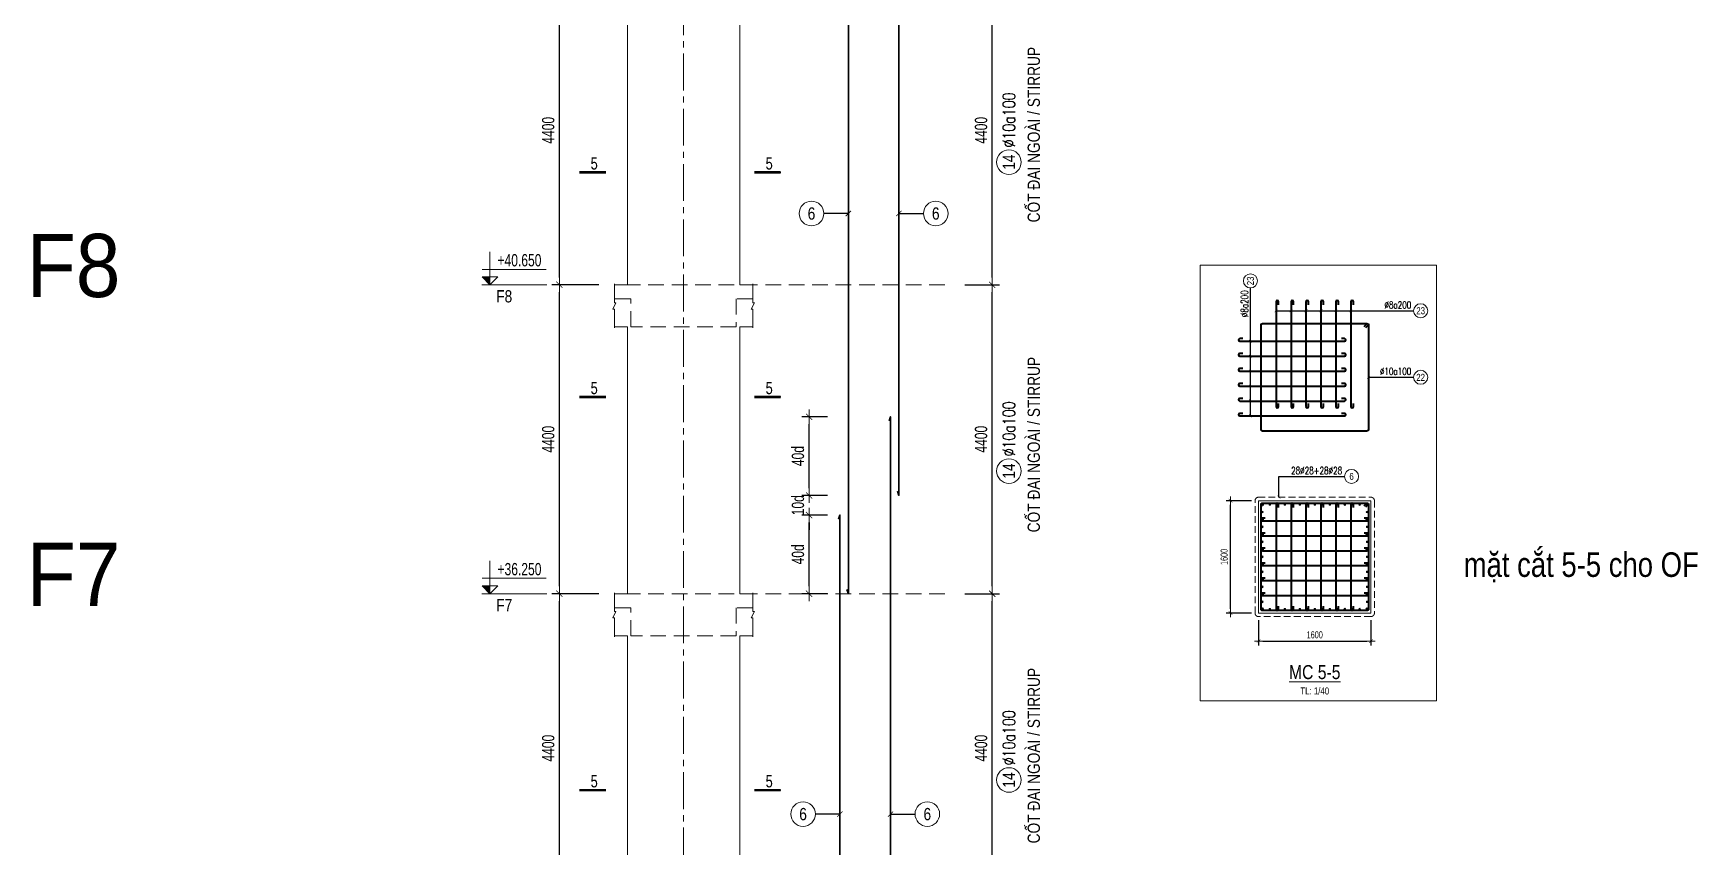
# Model space of a CAD drawing. Header units: millimetres. Extents: x 49323 to 380960, y -6102 to 181761.
# Drawn here: x 163825 to 187520, y 42227 to 53813 of the extents above; entities that cross this region are included whole.
import ezdxf
from ezdxf.enums import TextEntityAlignment as Align

# ---------------------------------------------------------------- set-up
doc = ezdxf.new("R2010")
doc.units = ezdxf.units.MM
doc.linetypes.add('CENTER2', pattern=[1.125, 0.75, -0.125, 0.125, -0.125])
doc.linetypes.add('HIDDEN2', pattern=[4.7625, 3.175, -1.5875])
doc.layers.get('0').update_dxf_attribs({"lineweight": 20})
doc.layers.get('Defpoints').update_dxf_attribs({"color": 151, "lineweight": 9})
for name, color, linetype, lineweight in [('kata_thep chu', 4, 'Continuous', 35), ('NDC_S_ANNO', 7, 'Continuous', 20), ('NDC_S_AXIS', 5, 'CENTER2', 13), ('NDC_S_BREAK-LINE', 1, 'Continuous', 15), ('NDC_S_CONTINUOUS', 3, 'Continuous', 20), ('NDC_S_DIM', 1, 'Continuous', 15), ('NDC_S_HIDDEN', 8, 'HIDDEN2', 13), ('NDC_S_LEADER', 1, 'Continuous', 15), ('NDC_S_REBAR', 4, 'Continuous', 35), ('NDC_S_STIRRUP', 4, 'Continuous', 40), ('NDC_S_SYMBOL', 1, 'Continuous', 15), ('NDC_S_TEXT SYMBOL', 7, 'Continuous', 20), ('NDC_S_THIN LINE', 8, 'Continuous', 9), ('NDC_S_VN TEXT', 7, 'Continuous', 20)]:
    doc.layers.add(name, color=color, linetype=linetype, lineweight=lineweight)
doc.styles.add('ARIAL', font='arial.ttf', dxfattribs={"width": 0.8})
doc.styles.add('DrawingTitle', font='FRADM.TTF', dxfattribs={"width": 0.95})
doc.styles.add('NDC_ANNO', font='', dxfattribs={"width": 0.8})
doc.styles.add('NDC_DIM', font='', dxfattribs={"width": 0.75})
doc.styles.add('NDC_EN TXT', font='romans.shx', dxfattribs={"width": 0.8})
doc.styles.add('NDC_VIE TXT', font='arial.ttf', dxfattribs={"width": 0.8})
doc.styles.get('NDC_ANNO').set_extended_font_data('Dotum')
doc.styles.get('NDC_DIM').set_extended_font_data('Dotum')
doc.dimstyles.new('NDC_dim_40', dxfattribs={"dimscale": 40, "dimtxt": 2.5, "dimasz": 1.5, "dimexe": 1.5, "dimexo": 2.5, "dimgap": 1, "dimtad": 1, "dimdec": 0, "dimzin": 0, "dimdsep": 46, "dimtxsty": 'NDC_DIM', "dimblk": 'DIMMARK', "dimcen": 0.09, "dimdle": 1.2, "dimclrd": 1, "dimclre": 1, "dimclrt": 3, "dimadec": 0, "dimazin": 0, "dimtfac": 1, "dimtdec": 0, "dimtix": 1, "dimtofl": 0, "dimtmove": 0, "dimatfit": 3, "dimfxl": 8, "dimfxlon": 1, "dimtolj": 1, "dimtzin": 0, "dimarcsym": 0})
doc.dimstyles.new('NDC_dim_70', dxfattribs={"dimscale": 70, "dimtxt": 2.5, "dimasz": 1.5, "dimexe": 1.5, "dimexo": 2.5, "dimgap": 1, "dimtad": 1, "dimdec": 0, "dimzin": 0, "dimdsep": 46, "dimtxsty": 'NDC_DIM', "dimblk": 'DIMMARK', "dimcen": 0.09, "dimdle": 1.2, "dimclrd": 1, "dimclre": 1, "dimclrt": 3, "dimadec": 0, "dimazin": 0, "dimtfac": 1, "dimtdec": 0, "dimtix": 1, "dimtofl": 0, "dimtmove": 0, "dimatfit": 3, "dimfxl": 8, "dimfxlon": 1, "dimtolj": 1, "dimtzin": 0, "dimarcsym": 0})
doc.dimstyles.new('NDC_dim_75', dxfattribs={"dimscale": 75, "dimtxt": 2.5, "dimasz": 1.5, "dimexe": 1.5, "dimexo": 2.5, "dimgap": 1, "dimtad": 1, "dimdec": 0, "dimzin": 0, "dimdsep": 46, "dimtxsty": 'NDC_DIM', "dimblk": 'DIMMARK', "dimcen": 0.09, "dimdle": 1.2, "dimclrd": 1, "dimclre": 1, "dimclrt": 3, "dimadec": 0, "dimazin": 0, "dimtfac": 1, "dimtdec": 0, "dimtix": 1, "dimtofl": 0, "dimtmove": 0, "dimatfit": 3, "dimfxl": 8, "dimfxlon": 1, "dimtolj": 1, "dimtzin": 0, "dimarcsym": 0})

# ---------------------------------------------------------------- blocks, each defined once
blk = doc.blocks.new('DIMMARK')
at = {"layer": 'NDC_S_DIM', "color": 1}
blk.add_line((-1.5, 0), (1, 0), dxfattribs=at)
at = {"layer": 'NDC_S_DIM', "color": 2, "const_width": 0.1}
blk.add_lwpolyline([(-0.42, -0.42), (0.42, 0.42)], dxfattribs=at)
blk = doc.blocks.new('*D291')
at = {"layer": 'Defpoints', "color": 0, "transparency": 16777216}
for p in [(171314, 45831), (172232, 45831), (172232, 41431)]:
    blk.add_point(p, dxfattribs=at)
at = {"layer": 'NDC_S_DIM', "color": 1, "lineweight": -2, "transparency": 16777216}
for p, q in [((171874, 45831), (171209, 45831)), ((171314, 41536), (171314, 45726)), ((171874, 41431), (171209, 41431))]:
    blk.add_line(p, q, dxfattribs=at)
at = {"layer": 'NDC_S_DIM', "color": 1, "lineweight": -2, "transparency": 16777216, "xscale": 105, "yscale": 105, "zscale": 105}
for p, rotation in [((171314, 45831), 90), ((171314, 41431), 270)]:
    blk.add_blockref('DIMMARK', p, dxfattribs=dict(at, rotation=rotation))
at = {"layer": 'NDC_S_DIM', "color": 3, "transparency": 16777216, "insert": (171156, 43631), "char_height": 175, "attachment_point": 5, "rotation": 90, "style": 'NDC_DIM'}
blk.add_mtext('\\A1;4400', dxfattribs=at)
blk = doc.blocks.new('*D292')
at = {"layer": 'Defpoints', "color": 0, "transparency": 16777216}
for p in [(171314, 50231), (172232, 50231), (172232, 45831)]:
    blk.add_point(p, dxfattribs=at)
at = {"layer": 'NDC_S_DIM', "color": 1, "lineweight": -2, "transparency": 16777216}
for p, q in [((171874, 50231), (171209, 50231)), ((171314, 45936), (171314, 50126)), ((171874, 45831), (171209, 45831))]:
    blk.add_line(p, q, dxfattribs=at)
at = {"layer": 'NDC_S_DIM', "color": 1, "lineweight": -2, "transparency": 16777216, "xscale": 105, "yscale": 105, "zscale": 105}
for p, rotation in [((171314, 50231), 90), ((171314, 45831), 270)]:
    blk.add_blockref('DIMMARK', p, dxfattribs=dict(at, rotation=rotation))
at = {"layer": 'NDC_S_DIM', "color": 3, "transparency": 16777216, "insert": (171156, 48031), "char_height": 175, "attachment_point": 5, "rotation": 90, "style": 'NDC_DIM'}
blk.add_mtext('\\A1;4400', dxfattribs=at)
blk = doc.blocks.new('*D293')
at = {"layer": 'Defpoints', "color": 0, "transparency": 16777216}
for p in [(171314, 54631), (172232, 54631), (172232, 50231)]:
    blk.add_point(p, dxfattribs=at)
at = {"layer": 'NDC_S_DIM', "color": 1, "lineweight": -2, "transparency": 16777216}
for p, q in [((171874, 54631), (171209, 54631)), ((171314, 50336), (171314, 54526)), ((171874, 50231), (171209, 50231))]:
    blk.add_line(p, q, dxfattribs=at)
at = {"layer": 'NDC_S_DIM', "color": 1, "lineweight": -2, "transparency": 16777216, "xscale": 105, "yscale": 105, "zscale": 105}
for p, rotation in [((171314, 54631), 90), ((171314, 50231), 270)]:
    blk.add_blockref('DIMMARK', p, dxfattribs=dict(at, rotation=rotation))
at = {"layer": 'NDC_S_DIM', "color": 3, "transparency": 16777216, "insert": (171156, 52431), "char_height": 175, "attachment_point": 5, "rotation": 90, "style": 'NDC_DIM'}
blk.add_mtext('\\A1;4400', dxfattribs=at)
blk = doc.blocks.new('*U2117')
at = {"layer": 'NDC_S_ANNO', "color": 0, "linetype": 'ByBlock', "lineweight": -2}
blk.add_line((-4.36, 0), (1, 0), dxfattribs=at)
at = {"layer": 'NDC_S_ANNO', "ltscale": 0.005, "const_width": 0.5}
blk.add_lwpolyline([(1, 0), (-4.36, 0)], dxfattribs=at)
at = {"layer": 'NDC_S_TEXT SYMBOL', "linetype": 'ByBlock', "lineweight": -2, "style": 'NDC_ANNO', "width": 0.8}
blk.add_attdef('DETAIL', text='', height=2.5, dxfattribs=at).set_placement((-0.64, 1.82), align=Align.MIDDLE_RIGHT)
blk = doc.blocks.new('*D316')
at = {"layer": 'Defpoints', "color": 0, "ltscale": 0.005, "transparency": 16777216}
for p in [(174870, 46951, 0), (175308, 46951), (175308, 45831)]:
    blk.add_point(p, dxfattribs=at)
at = {"layer": 'NDC_S_DIM', "color": 1, "lineweight": -2, "ltscale": 0.005, "transparency": 16777216}
for p, q in [((175133, 46951, 0), (174765, 46951, 0)), ((174870, 45936, 0), (174870, 46846, 0)), ((175133, 45831, 0), (174765, 45831, 0))]:
    blk.add_line(p, q, dxfattribs=at)
at = {"layer": 'NDC_S_DIM', "color": 1, "lineweight": -2, "ltscale": 0.005, "transparency": 16777216, "xscale": 105, "yscale": 105, "zscale": 105}
for p, rotation in [((174870, 46951, 0), 90), ((174870, 45831, 0), 270)]:
    blk.add_blockref('DIMMARK', p, dxfattribs=dict(at, rotation=rotation))
at = {"layer": 'NDC_S_DIM', "color": 3, "ltscale": 0.005, "transparency": 16777216, "insert": (174711, 46391, 0), "char_height": 175, "attachment_point": 5, "rotation": 90, "style": 'NDC_DIM'}
blk.add_mtext('\\A1;40d', dxfattribs=at)
blk = doc.blocks.new('*D317')
at = {"layer": 'Defpoints', "color": 0, "ltscale": 0.005, "transparency": 16777216}
for p in [(174870, 47231), (175308, 47231), (175308, 46951)]:
    blk.add_point(p, dxfattribs=at)
at = {"layer": 'NDC_S_DIM', "color": 1, "lineweight": -2, "ltscale": 0.005, "transparency": 16777216}
for p, q in [((174870, 47336), (174870, 47441)), ((175133, 47231), (174765, 47231)), ((175133, 46951), (174765, 46951)), ((174870, 46846), (174870, 46741))]:
    blk.add_line(p, q, dxfattribs=at)
at = {"layer": 'NDC_S_DIM', "color": 1, "lineweight": -2, "ltscale": 0.005, "transparency": 16777216, "xscale": 105, "yscale": 105, "zscale": 105}
for p, rotation in [((174870, 47231), 270), ((174870, 46951), 90)]:
    blk.add_blockref('DIMMARK', p, dxfattribs=dict(at, rotation=rotation))
at = {"layer": 'NDC_S_DIM', "color": 3, "ltscale": 0.005, "transparency": 16777216, "insert": (174711, 47091), "char_height": 175, "attachment_point": 5, "rotation": 90, "style": 'NDC_DIM'}
blk.add_mtext('\\A1;10d', dxfattribs=at)
blk = doc.blocks.new('*D318')
at = {"layer": 'Defpoints', "color": 0, "ltscale": 0.005, "transparency": 16777216}
for p in [(174870, 48351), (175308, 48351), (175308, 47231)]:
    blk.add_point(p, dxfattribs=at)
at = {"layer": 'NDC_S_DIM', "color": 1, "lineweight": -2, "ltscale": 0.005, "transparency": 16777216}
for p, q in [((175133, 48351), (174765, 48351)), ((174870, 47336), (174870, 48246)), ((175133, 47231), (174765, 47231))]:
    blk.add_line(p, q, dxfattribs=at)
at = {"layer": 'NDC_S_DIM', "color": 1, "lineweight": -2, "ltscale": 0.005, "transparency": 16777216, "xscale": 105, "yscale": 105, "zscale": 105}
for p, rotation in [((174870, 48351), 90), ((174870, 47231), 270)]:
    blk.add_blockref('DIMMARK', p, dxfattribs=dict(at, rotation=rotation))
at = {"layer": 'NDC_S_DIM', "color": 3, "ltscale": 0.005, "transparency": 16777216, "insert": (174711, 47791), "char_height": 175, "attachment_point": 5, "rotation": 90, "style": 'NDC_DIM'}
blk.add_mtext('\\A1;40d', dxfattribs=at)
blk = doc.blocks.new('*D386')
at = {"layer": 'Defpoints', "color": 0, "ltscale": 70, "transparency": 16777216}
for p in [(176913, 45831), (177476, 45831), (176913, 41431)]:
    blk.add_point(p, dxfattribs=at)
at = {"layer": 'NDC_S_DIM', "color": 1, "lineweight": -2, "ltscale": 70, "transparency": 16777216}
for p, q in [((177088, 45831), (177581, 45831)), ((177476, 41536), (177476, 45726)), ((177088, 41431), (177581, 41431))]:
    blk.add_line(p, q, dxfattribs=at)
at = {"layer": 'NDC_S_DIM', "color": 1, "lineweight": -2, "ltscale": 70, "transparency": 16777216, "xscale": 105, "yscale": 105, "zscale": 105}
for p, rotation in [((177476, 45831), 90), ((177476, 41431), 270)]:
    blk.add_blockref('DIMMARK', p, dxfattribs=dict(at, rotation=rotation))
at = {"layer": 'NDC_S_DIM', "color": 3, "ltscale": 70, "transparency": 16777216, "insert": (177318, 43631), "char_height": 175, "attachment_point": 5, "rotation": 90, "style": 'NDC_DIM'}
blk.add_mtext('\\A1;4400', dxfattribs=at)
blk = doc.blocks.new('*D387')
at = {"layer": 'Defpoints', "color": 0, "ltscale": 70, "transparency": 16777216}
for p in [(176913, 50231), (177476, 50231), (176913, 45831)]:
    blk.add_point(p, dxfattribs=at)
at = {"layer": 'NDC_S_DIM', "color": 1, "lineweight": -2, "ltscale": 70, "transparency": 16777216}
for p, q in [((177088, 50231), (177581, 50231)), ((177476, 45936), (177476, 50126)), ((177088, 45831), (177581, 45831))]:
    blk.add_line(p, q, dxfattribs=at)
at = {"layer": 'NDC_S_DIM', "color": 1, "lineweight": -2, "ltscale": 70, "transparency": 16777216, "xscale": 105, "yscale": 105, "zscale": 105}
for p, rotation in [((177476, 50231), 90), ((177476, 45831), 270)]:
    blk.add_blockref('DIMMARK', p, dxfattribs=dict(at, rotation=rotation))
at = {"layer": 'NDC_S_DIM', "color": 3, "ltscale": 70, "transparency": 16777216, "insert": (177318, 48031), "char_height": 175, "attachment_point": 5, "rotation": 90, "style": 'NDC_DIM'}
blk.add_mtext('\\A1;4400', dxfattribs=at)
blk = doc.blocks.new('*D388')
at = {"layer": 'Defpoints', "color": 0, "ltscale": 70, "transparency": 16777216}
for p in [(176913, 54631), (177476, 54631), (176913, 50231)]:
    blk.add_point(p, dxfattribs=at)
at = {"layer": 'NDC_S_DIM', "color": 1, "lineweight": -2, "ltscale": 70, "transparency": 16777216}
for p, q in [((177088, 54631), (177581, 54631)), ((177476, 50336), (177476, 54526)), ((177088, 50231), (177581, 50231))]:
    blk.add_line(p, q, dxfattribs=at)
at = {"layer": 'NDC_S_DIM', "color": 1, "lineweight": -2, "ltscale": 70, "transparency": 16777216, "xscale": 105, "yscale": 105, "zscale": 105}
for p, rotation in [((177476, 54631), 90), ((177476, 50231), 270)]:
    blk.add_blockref('DIMMARK', p, dxfattribs=dict(at, rotation=rotation))
at = {"layer": 'NDC_S_DIM', "color": 3, "ltscale": 70, "transparency": 16777216, "insert": (177318, 52431), "char_height": 175, "attachment_point": 5, "rotation": 90, "style": 'NDC_DIM'}
blk.add_mtext('\\A1;4400', dxfattribs=at)
blk = doc.blocks.new('*U2118')
blk.add_circle((-2.5, 0), 2.5)
at = {"layer": 'NDC_S_VN TEXT', "color": 7, "style": 'ARIAL', "width": 0.8}
blk.add_attdef('SH2', text='', height=2.5, dxfattribs=at).set_placement((-2.5, 0), align=Align.MIDDLE)
at = {"layer": 'NDC_S_VN TEXT', "color": 3, "style": 'NDC_EN TXT', "width": 0.75}
blk.add_attdef('DKKC1', (0.5, -1.25), '', height=2.5, dxfattribs=at)
blk = doc.blocks.new('kata_block_TD')
at = {"color": 6, "linetype": 'ByBlock', "lineweight": -2, "style": 'ARIAL', "width": 0.8}
blk.add_attdef('SECTDET2', text='', height=5, dxfattribs=at).set_placement((0, 7.97), align=Align.CENTER)
at = {"color": 0, "linetype": 'ByBlock', "lineweight": -2, "style": 'ARIAL', "width": 0.8}
blk.add_attdef('SECTDET1', text='', height=5, dxfattribs=at).set_placement((0, 1.47), align=Align.CENTER)
at = {"color": 3, "lineweight": 25, "style": 'ARIAL', "width": 0.8}
blk.add_attdef('SSCALE', text='', height=2.5, dxfattribs=at).set_placement((0, -4), align=Align.CENTER)
blk = doc.blocks.new('*D490')
at = {"layer": 'Defpoints', "color": 0, "ltscale": 70, "transparency": 16777216}
for p in [(181268, 45555), (182868, 45555), (182868, 45155)]:
    blk.add_point(p, dxfattribs=at)
at = {"layer": 'NDC_S_DIM', "color": 1, "lineweight": -2, "ltscale": 70, "transparency": 16777216}
for p, q in [((181268, 45455), (181268, 45095)), ((182868, 45455), (182868, 45095)), ((181328, 45155), (182808, 45155))]:
    blk.add_line(p, q, dxfattribs=at)
at = {"layer": 'NDC_S_DIM', "color": 1, "lineweight": -2, "ltscale": 70, "transparency": 16777216, "xscale": 60, "yscale": 60, "zscale": 60, "rotation": 180}
blk.add_blockref('DIMMARK', (181268, 45155), dxfattribs=at)
at = {"layer": 'NDC_S_DIM', "color": 1, "lineweight": -2, "ltscale": 70, "transparency": 16777216, "xscale": 60, "yscale": 60, "zscale": 60}
blk.add_blockref('DIMMARK', (182868, 45155), dxfattribs=at)
at = {"layer": 'NDC_S_DIM', "color": 3, "ltscale": 70, "transparency": 16777216, "insert": (182068, 45245), "char_height": 100, "attachment_point": 5, "style": 'NDC_DIM'}
blk.add_mtext('\\A1;1600', dxfattribs=at)
blk = doc.blocks.new('*D491')
at = {"layer": 'Defpoints', "color": 0, "ltscale": 70, "transparency": 16777216}
for p in [(180868, 47155), (181268, 47155), (181268, 45555)]:
    blk.add_point(p, dxfattribs=at)
at = {"layer": 'NDC_S_DIM', "color": 1, "lineweight": -2, "ltscale": 70, "transparency": 16777216}
for p, q in [((181168, 47155), (180808, 47155)), ((180868, 45615), (180868, 47095)), ((181168, 45555), (180808, 45555))]:
    blk.add_line(p, q, dxfattribs=at)
at = {"layer": 'NDC_S_DIM', "color": 1, "lineweight": -2, "ltscale": 70, "transparency": 16777216, "xscale": 60, "yscale": 60, "zscale": 60}
for p, rotation in [((180868, 47155), 90), ((180868, 45555), 270)]:
    blk.add_blockref('DIMMARK', p, dxfattribs=dict(at, rotation=rotation))
at = {"layer": 'NDC_S_DIM', "color": 3, "ltscale": 70, "transparency": 16777216, "insert": (180778, 46355), "char_height": 100, "attachment_point": 5, "rotation": 90, "style": 'NDC_DIM'}
blk.add_mtext('\\A1;1600', dxfattribs=at)
blk = doc.blocks.new('kata_block_THEP')
at = {"layer": 'NDC_S_REBAR', "color": 0}
for p, q in [((-0.5, 0), (0.5, 0)), ((-0.35, 0.35), (0.35, -0.35)), ((0.35, 0.35), (-0.35, -0.35)), ((0, 0.5), (0, -0.5))]:
    blk.add_line(p, q, dxfattribs=at)
at = {"layer": 'NDC_S_REBAR', "color": 0, "const_width": 0.0833}
blk.add_lwpolyline([(-0.5, 0, 1), (0.5, 0, 1), (-0.5, 0, 1)], format="xyb", dxfattribs=at)
blk = doc.blocks.new('cham')
at = {"layer": 'NDC_S_REBAR'}
h = blk.add_hatch(color=253, dxfattribs=at)
h.dxf.hatch_style = 1
h.paths.add_polyline_path([(-28, 0, 1), (28, 0, 1)])
at = {"layer": 'NDC_S_REBAR', "color": 253}
blk.add_circle((0, 0), 28, dxfattribs=at)
blk = doc.blocks.new('*U488')
at = {"layer": 'NDC_S_DIM', "xscale": 0.5, "yscale": 0.5, "zscale": 0.5}
blk.add_blockref('cham', (0, 0), dxfattribs=at)
blk = doc.blocks.new('*U489')
at = {"layer": 'NDC_S_DIM', "color": 0, "linetype": 'ByBlock', "lineweight": -2, "transparency": 16777216}
for p in [(0, 0), (213.2, 0), (426.4, 0), (639.6, 0), (852.8, 0), (1066, 0), (1279.2, 0), (1492.4, 0)]:
    blk.add_blockref('*U488', p, dxfattribs=at)
blk = doc.blocks.new('*U482')
at = {"layer": 'NDC_S_DIM', "xscale": 0.5, "yscale": 0.5, "zscale": 0.5}
blk.add_blockref('cham', (0, 0), dxfattribs=at)
blk = doc.blocks.new('*U483')
at = {"layer": 'NDC_S_DIM', "color": 0, "linetype": 'ByBlock', "lineweight": -2, "transparency": 16777216}
for p in [(0, 0), (213.2, 0), (426.4, 0), (639.6, 0), (852.8, 0), (1066, 0), (1279.2, 0), (1492.4, 0)]:
    blk.add_blockref('*U482', p, dxfattribs=at)
blk = doc.blocks.new('*U484')
at = {"layer": 'NDC_S_DIM', "xscale": 0.5, "yscale": 0.5, "zscale": 0.5}
blk.add_blockref('cham', (0, 0), dxfattribs=at)
blk = doc.blocks.new('*U485')
at = {"layer": 'NDC_S_DIM', "color": 0, "linetype": 'ByBlock', "lineweight": -2, "transparency": 16777216}
for p in [(0, 0), (213.2, 0), (426.4, 0), (639.6, 0), (852.8, 0), (1066, 0)]:
    blk.add_blockref('*U484', p, dxfattribs=at)
blk = doc.blocks.new('*U486')
at = {"layer": 'NDC_S_DIM', "xscale": 0.5, "yscale": 0.5, "zscale": 0.5}
blk.add_blockref('cham', (0, 0), dxfattribs=at)
blk = doc.blocks.new('*U487')
at = {"layer": 'NDC_S_DIM', "color": 0, "linetype": 'ByBlock', "lineweight": -2, "transparency": 16777216}
for p in [(0, 0), (213.2, 0), (426.4, 0), (639.6, 0), (852.8, 0), (1066, 0)]:
    blk.add_blockref('*U486', p, dxfattribs=at)
blk = doc.blocks.new('*U10')
blk.add_circle((2.5, 0), 2.5)
at = {"layer": 'NDC_S_VN TEXT', "color": 3, "style": 'NDC_EN TXT', "width": 0.75}
blk.add_attdef('DK2', text='', height=2.5, dxfattribs=at).set_placement((-0.85, 0.85), align=Align.RIGHT)
at = {"layer": 'NDC_S_VN TEXT', "color": 7, "style": 'ARIAL', "width": 0.8}
blk.add_attdef('SH3', text='', height=2.5, dxfattribs=at).set_placement((2.5, 0), align=Align.MIDDLE)
blk = doc.blocks.new('CD')
at = {"layer": 'NDC_S_ANNO'}
blk.add_hatch(color=3, dxfattribs=at).paths.add_polyline_path([(0, 160), (-161, 160), (0, 0)])
at = {"layer": 'NDC_S_ANNO', "ltscale": 50}
h = blk.add_hatch(dxfattribs=at)
h.set_pattern_fill('ANSI31', color=256, scale=140.6, style=0)
h.paths.add_polyline_path([(0, 160), (0, 0), (161, 160)])
for p, q in [((1156, 0), (-164, 0)), ((-159, 314), (1147, 314))]:
    blk.add_line(p, q, dxfattribs=at)
for points in [[(0, 669), (0, 0)], [(0, 0), (-161, 160), (0, 160)], [(0, 0), (161, 160), (0, 160)]]:
    blk.add_lwpolyline(points, dxfattribs=at)
at = {"layer": 'NDC_S_TEXT SYMBOL', "color": 3, "style": 'NDC_DIM', "width": 0.7}
blk.add_attdef('COT', (154, 375), '', height=250, dxfattribs=at)

msp = doc.modelspace()

# ---------------------------------------------------------------- linework, layer by layer
at = {"layer": 'Defpoints', "ltscale": 40}
msp.add_lwpolyline([(180437.7, 50508.7), (183803.3, 50508.7), (183803.3, 44306.4), (180437.7, 44306.4)], close=True, dxfattribs=at)
at = {"layer": 'kata_thep chu', "color": 4, "ltscale": 0.005}
for points in [[(176128, 47290.7), (176148, 47230.7), (176148, 57150.7), (176128, 57090.7)], [(175408.2, 45890.7), (175428.2, 45830.7), (175428.2, 55750.7), (175408.2, 55690.7)], [(176008, 38490.7), (176028, 38430.7), (176028, 48350.7), (176008, 48290.7)], [(175288.2, 37090.7), (175308.2, 37030.7), (175308.2, 46950.7), (175288.2, 46890.7)]]:
    msp.add_lwpolyline(points, dxfattribs=at)
at = {"layer": 'NDC_S_AXIS', "ltscale": 700}
msp.add_line((173082.3, -3699.8), (173082.3, 179341.9), dxfattribs=at)
at = {"layer": 'NDC_S_BREAK-LINE'}
for points in [[(172097.3, 49618.2), (172097.3, 49885.7), (172074.8, 49885.7), (172119.8, 49975.7), (172097.3, 49975.7), (172097.3, 50243.2)], [(174067.3, 49618.2), (174067.3, 49885.7), (174044.8, 49885.7), (174089.8, 49975.7), (174067.3, 49975.7), (174067.3, 50243.2)], [(172097.3, 45218.2), (172097.3, 45485.7), (172074.8, 45485.7), (172119.8, 45575.7), (172097.3, 45575.7), (172097.3, 45843.2)], [(174067.3, 45218.2), (174067.3, 45485.7), (174044.8, 45485.7), (174089.8, 45575.7), (174067.3, 45575.7), (174067.3, 45843.2)]]:
    msp.add_lwpolyline(points, dxfattribs=at)
at = {"layer": 'NDC_S_CONTINUOUS'}
for points in [[(172097.3, 50230.7), (172282.3, 50230.7), (172282.3, 54030.7), (172097.3, 54030.7)], [(174067.3, 50230.7), (173882.3, 50230.7), (173882.3, 54030.7), (174067.3, 54030.7)], [(172097.3, 45830.7), (172282.3, 45830.7), (172282.3, 49630.7), (172097.3, 49630.7)], [(174067.3, 45830.7), (173882.3, 45830.7), (173882.3, 49630.7), (174067.3, 49630.7)], [(172097.3, 41430.7), (172282.3, 41430.7), (172282.3, 45230.7), (172097.3, 45230.7)], [(174067.3, 41430.7), (173882.3, 41430.7), (173882.3, 45230.7), (174067.3, 45230.7)]]:
    msp.add_lwpolyline(points, dxfattribs=at)
at = {"layer": 'NDC_S_CONTINUOUS', "ltscale": 70}
msp.add_lwpolyline([(181267.8, 45555), (182867.8, 45555), (182867.8, 47155), (181267.8, 47155), (181267.8, 45555)], dxfattribs=at)
at = {"layer": 'NDC_S_DIM'}
for centre in [(174903.7, 51246.1), (176672.5, 51246.1), (174783.7, 42691.5), (176552.5, 42691.5)]:
    msp.add_circle(centre, 175, dxfattribs=at)
at = {"layer": 'NDC_S_HIDDEN', "ltscale": 70}
for p, q in [((176803.2, 50230.7), (172097.3, 50230.7)), ((176803.2, 45830.7), (172097.3, 45830.7))]:
    msp.add_line(p, q, dxfattribs=at)
for points in [[(174067.3, 50030.7), (173832.3, 50030.7), (173832.3, 49630.7), (172332.3, 49630.7), (172332.3, 50030.7), (172097.3, 50030.7)], [(174067.3, 45630.7), (173832.3, 45630.7), (173832.3, 45230.7), (172332.3, 45230.7), (172332.3, 45630.7), (172097.3, 45630.7)]]:
    msp.add_lwpolyline(points, dxfattribs=at)
at = {"layer": 'NDC_S_HIDDEN', "ltscale": 30}
msp.add_lwpolyline([(181217.8, 45555), (181217.8, 47155, -0.4142136), (181267.8, 47205), (182867.8, 47205, -0.4142136), (182917.8, 47155), (182917.8, 45555, -0.4142136), (182867.8, 45505), (181267.8, 45505, -0.4142136), (181217.8, 45555)], format="xyb", dxfattribs=at)
at = {"layer": 'NDC_S_STIRRUP', "ltscale": 70}
for points in [[(181552.9, 49947.1), (181552.9, 49989.1, 1), (181516.9, 49989.1), (181516.9, 48497.1, 1), (181552.9, 48497.1), (181552.9, 48539.1)], [(181766.1, 49947.1), (181766.1, 49989.1, 1), (181730.1, 49989.1), (181730.1, 48497.1, 1), (181766.1, 48497.1), (181766.1, 48539.1)], [(181979.2, 49947.1), (181979.2, 49989.1, 1), (181943.2, 49989.1), (181943.2, 48497.1, 1), (181979.2, 48497.1), (181979.2, 48539.1)], [(182192.4, 49947.1), (182192.4, 49989.1, 1), (182156.4, 49989.1), (182156.4, 48497.1, 1), (182192.4, 48497.1), (182192.4, 48539.1)], [(182405.5, 49947.1), (182405.5, 49989.1, 1), (182369.5, 49989.1), (182369.5, 48497.1, 1), (182405.5, 48497.1), (182405.5, 48539.1)], [(182618.6, 49947.1), (182618.6, 49989.1, 1), (182582.6, 49989.1), (182582.6, 48497.1, 1), (182618.6, 48497.1), (182618.6, 48539.1)], [(182773.8, 49638), (182813.8, 49678, -0.4142136), (182832.8, 49659), (182832.8, 48167, -0.4142136), (182813.8, 48148), (181321.8, 48148, -0.4142136), (181302.8, 48167), (181302.8, 49659, -0.4142136), (181321.8, 49678), (182813.8, 49678, -0.4142136), (182832.8, 49659), (182792.8, 49619)], [(181043, 49463.8), (181001, 49463.8, 1), (181001, 49427.8), (182493, 49427.8, 1), (182493, 49463.8), (182451, 49463.8)], [(181043, 49250.7), (181001, 49250.7, 1), (181001, 49214.7), (182493, 49214.7, 1), (182493, 49250.7), (182451, 49250.7)], [(181043, 49037.6), (181001, 49037.6, 1), (181001, 49001.6), (182493, 49001.6, 1), (182493, 49037.6), (182451, 49037.6)], [(181043, 48824.4), (181001, 48824.4, 1), (181001, 48788.4), (182493, 48788.4, 1), (182493, 48824.4), (182451, 48824.4)], [(181043, 48611.3), (181001, 48611.3, 1), (181001, 48575.3), (182493, 48575.3, 1), (182493, 48611.3), (182451, 48611.3)], [(181043, 48398.1), (181001, 48398.1, 1), (181001, 48362.1), (182493, 48362.1, 1), (182493, 48398.1), (182451, 48398.1)], [(182773.8, 47080), (182813.8, 47120, -0.4142136), (182832.8, 47101), (182832.8, 45609, -0.4142136), (182813.8, 45590), (181321.8, 45590, -0.4142136), (181302.8, 45609), (181302.8, 47101, -0.4142136), (181321.8, 47120), (182813.8, 47120, -0.4142136), (182832.8, 47101), (182792.8, 47061)], [(181552.9, 47059), (181552.9, 47101, 1), (181516.9, 47101), (181516.9, 45609, 1), (181552.9, 45609), (181552.9, 45651)], [(181766.1, 47059), (181766.1, 47101, 1), (181730.1, 47101), (181730.1, 45609, 1), (181766.1, 45609), (181766.1, 45651)], [(181979.2, 47059), (181979.2, 47101, 1), (181943.2, 47101), (181943.2, 45609, 1), (181979.2, 45609), (181979.2, 45651)], [(182192.4, 47059), (182192.4, 47101, 1), (182156.4, 47101), (182156.4, 45609, 1), (182192.4, 45609), (182192.4, 45651)], [(182405.5, 47059), (182405.5, 47101, 1), (182369.5, 47101), (182369.5, 45609, 1), (182405.5, 45609), (182405.5, 45651)], [(182618.6, 47059), (182618.6, 47101, 1), (182582.6, 47101), (182582.6, 45609, 1), (182618.6, 45609), (182618.6, 45651)], [(181363.8, 46905.9), (181321.8, 46905.9, 1), (181321.8, 46869.9), (182813.8, 46869.9, 1), (182813.8, 46905.9), (182771.8, 46905.9)], [(181363.8, 46692.7), (181321.8, 46692.7, 1), (181321.8, 46656.7), (182813.8, 46656.7, 1), (182813.8, 46692.7), (182771.8, 46692.7)], [(181363.8, 46479.6), (181321.8, 46479.6, 1), (181321.8, 46443.6), (182813.8, 46443.6, 1), (182813.8, 46479.6), (182771.8, 46479.6)], [(181363.8, 46266.4), (181321.8, 46266.4, 1), (181321.8, 46230.4), (182813.8, 46230.4, 1), (182813.8, 46266.4), (182771.8, 46266.4)], [(181363.8, 46053.4), (181321.8, 46053.4, 1), (181321.8, 46017.4), (182813.8, 46017.4, 1), (182813.8, 46053.4), (182771.8, 46053.4)], [(181363.8, 45840.2), (181321.8, 45840.2, 1), (181321.8, 45804.2), (182813.8, 45804.2, 1), (182813.8, 45840.2), (182771.8, 45840.2)]]:
    msp.add_lwpolyline(points, format="xyb", dxfattribs=at)

# ---------------------------------------------------------------- block references
at = {"layer": 'NDC_S_DIM'}
ref = msp.add_blockref('CD', (170325.6, 50230.7), dxfattribs=dict(at, xscale=0.7, yscale=0.7, zscale=0.7))
ref.add_attrib('COT', '+40.650', (170433.3, 50493), dxfattribs={"layer": '0', "color": 3, "height": 175, "style": 'NDC_DIM', "width": 0.75})
for name, p in [('*U489', (181321.8, 47101)), ('*U483', (181321.8, 45609))]:
    msp.add_blockref(name, p, dxfattribs=at)
at = {"layer": 'NDC_S_DIM', "rotation": 90}
for name, p in [('*U485', (181321.8, 45822.2)), ('*U487', (182813.8, 45822.2))]:
    msp.add_blockref(name, p, dxfattribs=at)
at = {"layer": 'NDC_S_DIM'}
ref = msp.add_blockref('CD', (170325.6, 45830.7), dxfattribs=dict(at, xscale=0.7, yscale=0.7, zscale=0.7))
ref.add_attrib('COT', '+36.250', (170433.3, 46093), dxfattribs={"layer": '0', "color": 3, "height": 175, "style": 'NDC_DIM', "width": 0.75})
at = {"layer": 'NDC_S_REBAR', "ltscale": 70, "xscale": 28, "yscale": 28, "zscale": 28}
for p in [(181321.8, 47101), (181321.8, 46994.4), (181428.4, 47101), (181534.9, 47101), (181641.5, 47101), (181748.1, 47101), (181854.6, 47101), (181961.2, 47101), (182067.8, 47101), (182174.4, 47101), (182280.9, 47101), (182387.5, 47101), (182494.1, 47101), (182600.6, 47101), (182707.2, 47101), (182813.8, 47101), (182813.8, 46994.4), (181321.8, 46887.9), (181321.8, 46781.3), (181321.8, 46674.7), (182813.8, 46887.9), (182813.8, 46781.3), (182813.8, 46674.7), (181321.8, 46568.2), (181321.8, 46461.6), (182813.8, 46568.2), (182813.8, 46461.6), (181321.8, 46355), (181321.8, 46248.4), (182813.8, 46355), (182813.8, 46248.4), (181321.8, 46141.9), (181321.8, 46035.3), (182813.8, 46141.9), (182813.8, 46035.3), (181321.8, 45928.7), (181321.8, 45822.2), (182813.8, 45928.7), (182813.8, 45822.2), (181321.8, 45715.6), (181321.8, 45609), (181428.4, 45609), (181534.9, 45609), (181641.5, 45609), (181748.1, 45609), (181854.6, 45609), (181961.2, 45609), (182067.8, 45609), (182174.4, 45609), (182280.9, 45609), (182387.5, 45609), (182494.1, 45609), (182600.6, 45609), (182707.2, 45609), (182813.8, 45715.6), (182813.8, 45609)]:
    msp.add_blockref('kata_block_THEP', p, dxfattribs=at)
at = {"layer": 'NDC_S_SYMBOL', "xscale": 70, "yscale": 70, "zscale": 70}
for p in [(171905.7, 51832), (174396.9, 51832), (171905.7, 48633), (174396.9, 48633), (171905.7, 43032), (174396.9, 43032)]:
    msp.add_blockref('*U2117', p, dxfattribs=at).add_auto_attribs({'DETAIL': '5'})
at = {"layer": 'NDC_S_THIN LINE', "rotation": 90}
for name, p, xscale, yscale, zscale, values in [('*U2118', (177713.7, 52152.4), 70, 70, 70, {'SH2': '14', 'DKKC1': '%%c10a100'}), ('*U10', (181152, 50185.9), 40, 40, 40, {'SH3': '23', 'DK2': '%%c8a200'}), ('*U2118', (177713.7, 47752.4), 70, 70, 70, {'SH2': '14', 'DKKC1': '%%c10a100'}), ('*U2118', (177713.7, 43352.4), 70, 70, 70, {'SH2': '14', 'DKKC1': '%%c10a100'})]:
    msp.add_blockref(name, p, dxfattribs=dict(at, xscale=xscale, yscale=yscale, zscale=zscale)).add_auto_attribs(values)
at = {"layer": 'NDC_S_THIN LINE', "xscale": 40, "yscale": 40, "zscale": 40}
for p, values in [((183475.9, 49860.7), {'SH3': '23', 'DK2': '%%c8a200'}), ((183475.9, 48913), {'SH3': '22', 'DK2': '%%c10a100'}), ((182491.9, 47501.4), {'SH3': '6', 'DK2': '28%%c28+28%%c28'})]:
    msp.add_blockref('*U10', p, dxfattribs=at).add_auto_attribs(values)
at = {"layer": 'NDC_S_VN TEXT', "ltscale": 70}
ref = msp.add_blockref('kata_block_TD', (182067.8, 44555), dxfattribs=dict(at, xscale=40, yscale=40, zscale=40))
ref.add_attrib('SECTDET1', '%%uMC 5-5', dxfattribs={"layer": '0', "color": 0, "linetype": 'ByBlock', "lineweight": -2, "height": 200, "style": 'ARIAL', "width": 0.8}).set_placement((182067.8, 44613.8), align=Align.CENTER)
ref.add_attrib('SSCALE', 'TL: 1/40', dxfattribs={"layer": '0', "color": 3, "lineweight": 25, "height": 100, "style": 'ARIAL', "width": 0.8}).set_placement((182067.8, 44395.1), align=Align.CENTER)

# ---------------------------------------------------------------- texts
at = {"color": 1, "char_height": 900, "width": 4481.166, "attachment_point": 1, "style": 'DrawingTitle'}
for s, insert in [('F8', (163731, 50955.9)), ('F7', (163731, 46555.9))]:
    msp.add_mtext(s, dxfattribs=dict(at, insert=insert))
at = {"layer": 'NDC_S_VN TEXT', "style": 'NDC_VIE TXT', "width": 0.8}
for p in [(178067.8, 51119.4), (178067.8, 46704.4), (178067.8, 42274.3)]:
    msp.add_text('CỐT ĐAI NGOÀI / STIRRUP', height=175, rotation=90, dxfattribs=at).set_placement(p, align=Align.MIDDLE_LEFT)
at = {"layer": 'NDC_S_VN TEXT', "color": 7, "style": 'ARIAL', "width": 0.8}
for p in [(174903.7, 51246.1), (176672.5, 51246.1), (174783.7, 42691.5), (176552.5, 42691.5)]:
    msp.add_text('6', height=175, dxfattribs=at).set_placement(p, align=Align.MIDDLE)
at = {"layer": 'NDC_S_VN TEXT', "style": 'NDC_VIE TXT', "width": 0.8}
for s, height, p in [('F8', 175, (170415.1, 50066.6)), ('mặt cắt 5-5 cho OF', 350, (184188.2, 46245.1)), ('F7', 175, (170415.1, 45666.6))]:
    msp.add_text(s, height=height, dxfattribs=at).set_placement(p, align=Align.MIDDLE_LEFT)

# ---------------------------------------------------------------- dimensions: what is measured, and where the dimension line sits
at = {"layer": 'NDC_S_DIM'}
for base, p1, p2, picture, middle in [((171313.8, 54630.7), (172232.3, 50230.7), (172232.3, 54630.7), '*D293', (171156.2, 52430.7)), ((171313.8, 50230.7), (172232.3, 45830.7), (172232.3, 50230.7), '*D292', (171156.2, 48030.7)), ((171313.8, 45830.7), (172232.3, 41430.7), (172232.3, 45830.7), '*D291', (171156.2, 43630.7))]:
    dim = msp.add_linear_dim(base=base, p1=p1, p2=p2, angle=90, dimstyle='NDC_dim_70', dxfattribs=at)
    dim.commit()
    dim.dimension.update_dxf_attribs({"geometry": picture, "text_midpoint": middle})
at = {"layer": 'NDC_S_DIM', "ltscale": 70}
for base, p1, p2, picture, middle in [((177475.5, 54630.7), (176913.2, 50230.7), (176913.2, 54630.7), '*D388', (177317.9, 52430.7)), ((177475.5, 50230.7), (176913.2, 45830.7), (176913.2, 50230.7), '*D387', (177317.9, 48030.7)), ((177475.5, 45830.7), (176913.2, 41430.7), (176913.2, 45830.7), '*D386', (177317.9, 43630.7))]:
    dim = msp.add_linear_dim(base=base, p1=p1, p2=p2, angle=90, dimstyle='NDC_dim_70', override={"dimtmove": 1}, dxfattribs=at)
    dim.commit()
    dim.dimension.update_dxf_attribs({"geometry": picture, "text_midpoint": middle})
at = {"layer": 'NDC_S_DIM', "ltscale": 0.005}
for base, p1, p2, text, picture, middle in [((174870, 48350.7), (175308.2, 47230.7), (175308.2, 48350.7), '40d', '*D318', (174710.6, 47790.7)), ((174870, 47230.7), (175308.2, 46950.7), (175308.2, 47230.7), '10d', '*D317', (174710.6, 47090.7)), ((174870, 46950.7, 0), (175308.2, 45830.7), (175308.2, 46950.7), '40d', '*D316', (174710.6, 46390.7, 0))]:
    dim = msp.add_linear_dim(base=base, p1=p1, p2=p2, angle=90, text=text, dimstyle='NDC_dim_70', dxfattribs=at)
    dim.commit()
    dim.dimension.update_dxf_attribs({"geometry": picture, "text_midpoint": middle})
at = {"layer": 'NDC_S_DIM', "ltscale": 70}
dim = msp.add_linear_dim(base=(180867.8, 47155), p1=(181267.8, 45555), p2=(181267.8, 47155), angle=270, dimstyle='NDC_dim_40', dxfattribs=at)
dim.commit()
dim.dimension.update_dxf_attribs({"geometry": '*D491', "text_midpoint": (180777.7, 46355)})
dim = msp.add_linear_dim(base=(182867.8, 45155), p1=(181267.8, 45555), p2=(182867.8, 45555), dimstyle='NDC_dim_40', dxfattribs=at)
dim.commit()
dim.dimension.update_dxf_attribs({"geometry": '*D490', "text_midpoint": (182067.8, 45245.1)})

# ---------------------------------------------------------------- leaders
at = {"layer": 'NDC_S_LEADER', "ltscale": 0.005}
for points in [[(175428.2, 51246.1), (175078.7, 51246.1)], [(176148, 51246.1), (176497.5, 51246.1)], [(175308.2, 42691.5), (174958.7, 42691.5)], [(176028, 42691.5), (176377.5, 42691.5)]]:
    msp.add_leader(points, dimstyle='NDC_dim_75', override={"dimasz": 1, "dimldrblk": 'ARCHTICK'}, dxfattribs=at)
at = {"layer": 'NDC_S_THIN LINE'}
for points in [[(181152, 48362.1), (181152, 50185.9)], [(181152, 48575.3), (181152, 50185.9)], [(181152, 48788.4), (181152, 50185.9)], [(181152, 49001.6), (181152, 50185.9)], [(181152, 49214.7), (181152, 50185.9)], [(181152, 49427.8), (181152, 50185.9)], [(181516.9, 49860.7), (183475.9, 49860.7)], [(181730.1, 49860.7), (183475.9, 49860.7)], [(181943.2, 49860.7), (183475.9, 49860.7)], [(182156.4, 49860.7), (183475.9, 49860.7)], [(182369.5, 49860.7), (183475.9, 49860.7)], [(182582.6, 49860.7), (183475.9, 49860.7)], [(182832.8, 48913), (183475.9, 48913)], [(181557.9, 47205), (181557.9, 47501.4), (182491.9, 47501.4)]]:
    msp.add_leader(points, dimstyle='NDC_dim_40', override={"dimasz": 1, "dimldrblk": 'ARCHTICK'}, dxfattribs=at)

doc.saveas('drawing.dxf')
